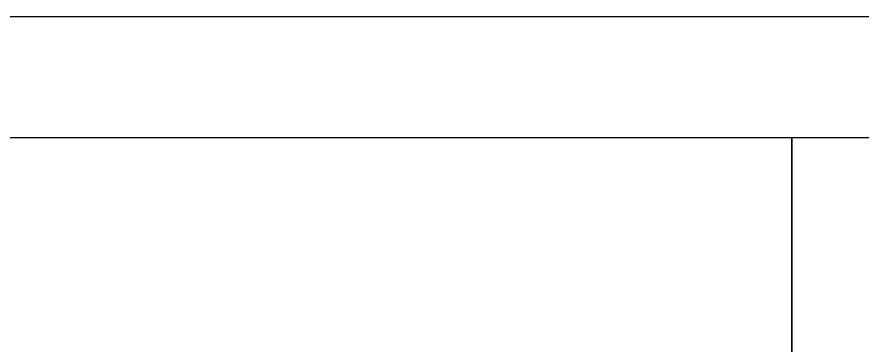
# Model space of a CAD drawing. Header units: millimetres. Extents: x 441156 to 441876, y 4514765 to 4515211.
# Drawn here: x 441489.444 to 441492.243, y 4515047.365 to 4515048.453 of the extents above; entities that cross this region are included whole.
import ezdxf

# ---------------------------------------------------------------- set-up
doc = ezdxf.new("R2010")
doc.units = ezdxf.units.MM
doc.layers.add('01_cartela', color=6, linetype='Continuous', plot=False)
doc.layers.add('Cassette', color=7, linetype='Continuous')

msp = doc.modelspace()

# ---------------------------------------------------------------- linework, layer by layer
at = {"color": 0, "linetype": 'Continuous'}
for p, q in [((441488.51090462, 4515048.05299145), (441492.01090462, 4515048.05299145)), ((441492.01090462, 4515048.05299145), (441492.01090462, 4515043.95291845))]:
    msp.add_line(p, q, dxfattribs=at)
at = {"layer": '01_cartela', "color": 3}
msp.add_lwpolyline([(441467.02291656, 4515048.45299148), (441467.02291656, 4515026.91796746), (441497.66090462, 4515026.91796746), (441497.66090462, 4515048.45299148)], close=True, dxfattribs=at)
at = {"layer": 'Cassette'}
for p, q in [((441492.01090462, 4515048.05299148), (441497.26090462, 4515048.05299148)), ((441492.01090462, 4515043.95291847), (441492.01090462, 4515048.05299148))]:
    msp.add_line(p, q, dxfattribs=at)

doc.saveas('drawing.dxf')
